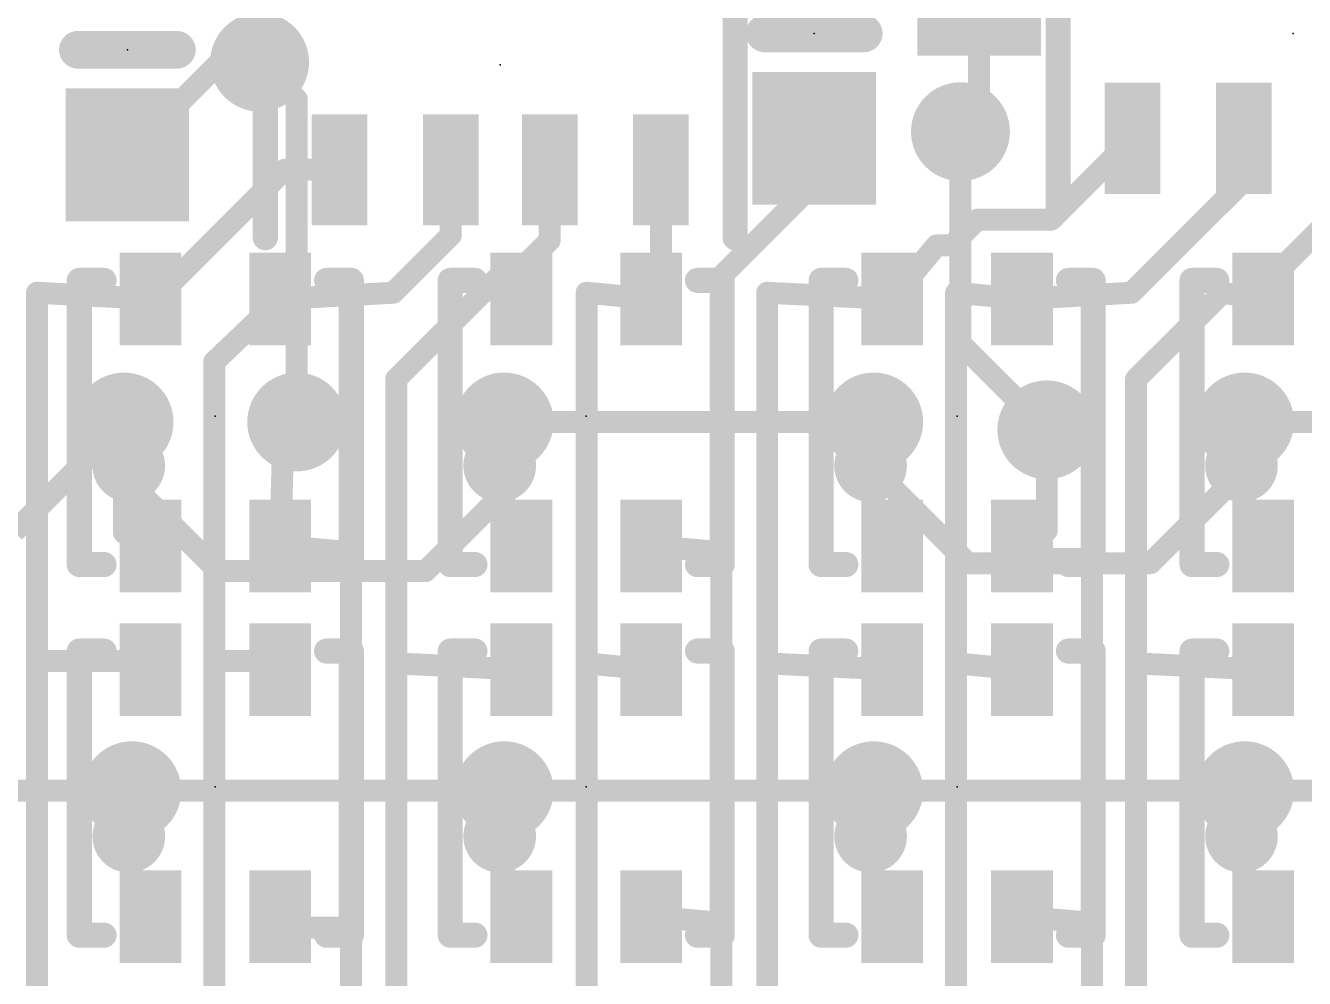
# Model space of a CAD drawing. Extents: x -9.9 to 44.1, y -5.1 to 53.3.
# Drawn here: x 17.97 to 28.31, y 21.15 to 28.86 of the extents above; entities that cross this region are included whole.
import ezdxf

# ---------------------------------------------------------------- set-up
doc = ezdxf.new("R2010")
doc.units = 0
for name, color, linetype in [('1', 12, 'CONTINUOUS'), ('16', 132, 'CONTINUOUS'), ('18', 110, 'CONTINUOUS'), ('21', 40, 'CONTINUOUS'), ('23', 40, 'CONTINUOUS'), ('31', 253, 'CONTINUOUS')]:
    doc.layers.add(name, color=color, linetype=linetype)

# ---------------------------------------------------------------- blocks, each defined once
blk = doc.blocks.new('RECT')
blk.add_solid([(-0.5, -0.5), (0.5, -0.5), (-0.5, 0.5), (0.5, 0.5)])
blk = doc.blocks.new('ROUNDV')
at = {"const_width": 0.5}
blk.add_lwpolyline([(0, -0.25, 1), (0, 0.25, 1), (0, -0.25)], format="xyb", dxfattribs=at)

msp = doc.modelspace()

# ---------------------------------------------------------------- linework, layer by layer
at = {"layer": '1', "const_width": 0.1778}
for points in [[(25.678, 29.1555), (25.678, 28.1545)], [(18.7883, 27.8165), (19.5381, 28.5663)], [(19.5381, 28.5663), (19.8581, 28.5663)], [(25.678, 28.1545), (25.527, 28.0035)], [(24.3445, 27.5839), (24.3445, 27.949)], [(26.918, 27.949), (26.2607, 27.2917)], [(27.818, 27.949), (27.818, 27.6063)], [(20.06, 27.695), (19.065, 26.7)], [(20.5045, 27.695), (20.06, 27.695)], [(21.4045, 27.695), (21.4045, 27.1655)], [(22.2045, 27.695), (22.2045, 27.1235)], [(23.1045, 27.695), (23.1045, 26.7545)], [(23.6079, 26.8473), (24.3445, 27.5839)], [(27.818, 27.6063), (26.9117, 26.7)], [(28.618, 27.3962), (28.1361, 26.9143)], [(25.6645, 27.2917), (25.5083, 27.1355)], [(26.2607, 27.2917), (25.6645, 27.2917)], [(21.4045, 27.1655), (20.939, 26.7)], [(22.2045, 27.1235), (21.9505, 26.8695)], [(25.5083, 27.1355), (25.5083, 27.0828)], [(24.975, 26.65), (25.3328, 27.0828)], [(25.5083, 27.0828), (25.3328, 27.0828)], [(28.1361, 26.9143), (28.1361, 26.8861)], [(20.9638, 26.0015), (21.8318, 26.8695)], [(21.9505, 26.8695), (21.781, 26.7)], [(21.8318, 26.8695), (21.9505, 26.8695)], [(23.6079, 24.6162), (23.6079, 26.8473)], [(28.1361, 26.8861), (27.975, 26.65)], [(23.1045, 26.7545), (23.025, 26.65)], [(18.975, 26.65), (18.058, 26.7)], [(18.058, 26.7), (18.058, 23.719)], [(18.975, 26.65), (19.065, 26.7)], [(20.025, 26.65), (19.4917, 26.1417)], [(20.025, 26.65), (20.939, 26.7)], [(21.975, 26.65), (21.781, 26.7)], [(23.025, 26.65), (22.503, 26.7)], [(22.503, 26.7), (22.503, 23.7)], [(24.975, 26.65), (23.9635, 26.7)], [(23.9635, 26.7), (23.9635, 23.7)], [(26.025, 26.65), (25.4917, 26.7)], [(25.4917, 26.7), (25.4917, 23.7)], [(26.9117, 26.7), (26.025, 26.65)], [(27.6465, 26.7), (26.948, 26.0015)], [(27.975, 26.65), (27.6465, 26.7)], [(19.4917, 26.1417), (19.4917, 23.719)], [(20.9638, 23.7), (20.9638, 26.0015)], [(26.948, 26.0015), (26.948, 23.7)], [(18.7614, 24.7568), (18.7614, 25.654)], [(20.05, 25.5456), (20.1585, 25.654)], [(21.8362, 24.7138), (21.8362, 25.654)], [(24.825, 24.725), (24.825, 25.654)], [(26.2255, 25.5905), (26.2255, 24.7755)], [(27.825, 24.725), (27.825, 25.654)], [(20.025, 24.65), (20.05, 25.5456)], [(18.975, 24.65), (18.7614, 24.7568)], [(26.2255, 24.7755), (26.025, 24.65)], [(20.598, 24.6), (20.025, 24.65)], [(21.975, 24.65), (21.8362, 24.7138)], [(23.025, 24.65), (23.5917, 24.6)], [(24.975, 24.65), (24.825, 24.725)], [(26.025, 24.65), (26.1043, 24.5457)], [(27.975, 24.65), (27.825, 24.725)], [(20.598, 24.6), (20.598, 21.56)], [(23.5917, 24.6), (23.6079, 24.6162)], [(23.5917, 24.6), (23.5917, 21.6)], [(26.5917, 24.5457), (26.1043, 24.5457)], [(26.5917, 24.5457), (26.5917, 21.6)], [(18.058, 23.719), (18.058, 23.719)], [(18.931, 23.719), (18.058, 23.719)], [(18.058, 23.719), (18.058, 23.719)], [(18.058, 23.719), (18.058, 20.7)], [(18.975, 23.65), (18.931, 23.719)], [(18.931, 23.719), (18.95, 23.719)], [(18.95, 23.719), (18.975, 23.65)], [(19.4917, 23.719), (19.4917, 20.7)], [(20.05, 23.719), (19.4917, 23.719)], [(20.025, 23.65), (20.05, 23.719)], [(20.9638, 23.7), (20.9638, 20.7)], [(21.975, 23.65), (20.9638, 23.7)], [(22.503, 23.7), (22.503, 20.7)], [(23.025, 23.65), (22.503, 23.7)], [(23.9635, 23.7), (23.9635, 20.7)], [(24.975, 23.65), (23.9635, 23.7)], [(25.4917, 23.7), (25.4917, 20.7)], [(25.4917, 23.7), (26.025, 23.65)], [(26.948, 20.671), (26.948, 23.7)], [(26.948, 23.7), (27.975, 23.65)], [(18.825, 21.725), (18.825, 22.6695)], [(21.8362, 21.7138), (21.8362, 22.6695)], [(24.825, 21.725), (24.825, 22.6695)], [(27.825, 21.725), (27.825, 22.6695)], [(18.975, 21.65), (18.825, 21.725)], [(20.025, 21.65), (20.05, 21.56)], [(21.975, 21.65), (21.8362, 21.7138)], [(23.025, 21.65), (23.5917, 21.6)], [(24.975, 21.65), (24.825, 21.725)], [(26.025, 21.65), (26.5917, 21.6)], [(27.975, 21.65), (27.825, 21.725)], [(20.05, 21.56), (20.598, 21.56)], [(20.598, 21.56), (20.598, 18.6)], [(23.5917, 21.6), (23.5917, 18.6)], [(26.5917, 21.6), (26.5917, 18.512)]]:
    msp.add_lwpolyline(points, dxfattribs=at)
at = {"layer": '1', "const_width": 0.0889}
for points in [[(19.5381, 28.6107, 1), (19.5381, 28.5218)], [(19.5695, 28.5348, 1), (19.5066, 28.5977)], [(19.8581, 28.5218, 1), (19.8581, 28.6107)], [(25.7094, 28.1231, 1), (25.6466, 28.1859)], [(25.6335, 28.1545, 1), (25.7225, 28.1545)], [(24.389, 27.949, 1), (24.3, 27.949)], [(25.4956, 28.0349, 1), (25.5584, 27.9721)], [(26.9494, 27.9176, 1), (26.8866, 27.9804)], [(27.8625, 27.949, 1), (27.7736, 27.949)], [(18.7569, 27.8479, 1), (18.8197, 27.7851)], [(20.06, 27.7395, 1), (20.06, 27.6505)], [(20.0914, 27.6636, 1), (20.0286, 27.7264)], [(20.5045, 27.6505, 1), (20.5045, 27.7395)], [(21.449, 27.695, 1), (21.3601, 27.695)], [(22.249, 27.695, 1), (22.16, 27.695)], [(23.149, 27.695, 1), (23.0601, 27.695)], [(24.3, 27.5839, 1), (24.389, 27.5839)], [(24.3759, 27.5525, 1), (24.3131, 27.6153)], [(27.7736, 27.6063, 1), (27.8625, 27.6063)], [(27.8494, 27.5749, 1), (27.7866, 27.6378)], [(25.6645, 27.3362, 1), (25.6645, 27.2473)], [(25.696, 27.2603, 1), (25.6331, 27.3231)], [(26.2293, 27.3231, 1), (26.2921, 27.2603)], [(26.2607, 27.2473, 1), (26.2607, 27.3362)], [(21.3601, 27.1655, 1), (21.449, 27.1655)], [(21.4359, 27.1341, 1), (21.3731, 27.1969)], [(22.2359, 27.0921, 1), (22.1731, 27.1549)], [(25.5528, 27.1355, 1), (25.4639, 27.1355)], [(25.4769, 27.1669, 1), (25.5397, 27.104)], [(22.16, 27.1235, 1), (22.249, 27.1235)], [(25.3328, 27.1272, 1), (25.3328, 27.0383)], [(25.367, 27.0544, 1), (25.2985, 27.1111)], [(25.4639, 27.0828, 1), (25.5528, 27.0828)], [(25.5083, 27.0383, 1), (25.5083, 27.1272)], [(28.1806, 26.9143, 1), (28.0917, 26.9143)], [(21.8318, 26.914, 1), (21.8318, 26.8251)], [(21.8632, 26.8381, 1), (21.8004, 26.9009)], [(21.9191, 26.9009, 1), (21.9819, 26.8381)], [(21.9819, 26.8381, 1), (21.9191, 26.9009)], [(21.9505, 26.8251, 1), (21.9505, 26.914)], [(23.6524, 26.8473, 1), (23.5634, 26.8473)], [(23.5765, 26.8787, 1), (23.6393, 26.8159)], [(28.1047, 26.9457, 1), (28.1675, 26.8829)], [(28.0917, 26.8861, 1), (28.1806, 26.8861)], [(28.1728, 26.861, 1), (28.0994, 26.9112)], [(23.0601, 26.7545, 1), (23.149, 26.7545)], [(23.1399, 26.7276, 1), (23.0691, 26.7814)], [(18.1025, 26.7, 1), (18.0135, 26.7)], [(18.0604, 26.7444, 1), (18.0556, 26.6556)], [(18.9534, 26.6889, 1), (18.9966, 26.6111)], [(18.9726, 26.6056, 1), (18.9774, 26.6944)], [(19.0336, 26.7314, 1), (19.0964, 26.6686)], [(19.0866, 26.6611, 1), (19.0434, 26.7389)], [(20.0226, 26.6944, 1), (20.0274, 26.6056)], [(20.0557, 26.6178, 1), (19.9943, 26.6822)], [(20.9076, 26.7314, 1), (20.9704, 26.6686)], [(20.9414, 26.6556, 1), (20.9366, 26.7444)], [(21.7921, 26.743, 1), (21.7699, 26.657)], [(21.7496, 26.7314, 1), (21.8124, 26.6686)], [(21.9639, 26.607, 1), (21.9861, 26.693)], [(22.5475, 26.7, 1), (22.4585, 26.7)], [(22.5072, 26.7442, 1), (22.4988, 26.6558)], [(22.9896, 26.6769, 1), (23.0604, 26.6231)], [(23.0208, 26.6058, 1), (23.0292, 26.6942)], [(24.008, 26.7, 1), (23.919, 26.7)], [(23.9657, 26.7444, 1), (23.9613, 26.6556)], [(24.9407, 26.6783, 1), (25.0093, 26.6217)], [(24.9728, 26.6056, 1), (24.9772, 26.6944)], [(25.4958, 26.7443, 1), (25.4876, 26.6557)], [(25.5362, 26.7, 1), (25.4473, 26.7)], [(26.0225, 26.6944, 1), (26.0275, 26.6056)], [(26.0209, 26.6057, 1), (26.0291, 26.6943)], [(26.8802, 26.7314, 1), (26.9431, 26.6686)], [(26.9142, 26.6556, 1), (26.9092, 26.7444)], [(27.6532, 26.7439, 1), (27.6398, 26.6561)], [(27.6779, 26.6686, 1), (27.6151, 26.7314)], [(27.9383, 26.6751, 1), (28.0117, 26.6249)], [(27.9683, 26.6061, 1), (27.9817, 26.6939)], [(19.5362, 26.1417, 1), (19.4473, 26.1417)], [(19.461, 26.1739, 1), (19.5224, 26.1095)], [(20.9324, 26.0329, 1), (20.9952, 25.9701)], [(21.0083, 26.0015, 1), (20.9194, 26.0015)], [(26.9925, 26.0015, 1), (26.9035, 26.0015)], [(26.9166, 26.0329, 1), (26.9794, 25.9701)], [(18.8059, 25.654, 1), (18.717, 25.654)], [(20.1899, 25.6226, 1), (20.127, 25.6854)], [(21.8807, 25.654, 1), (21.7918, 25.654)], [(24.8694, 25.654, 1), (24.7805, 25.654)], [(26.27, 25.5905, 1), (26.181, 25.5905)], [(27.8694, 25.654, 1), (27.7805, 25.654)], [(20.0944, 25.5443, 1), (20.0056, 25.5468)], [(20.0186, 25.577, 1), (20.0814, 25.5141)], [(18.7813, 24.7966, 1), (18.7416, 24.7171)], [(26.2491, 24.7378, 1), (26.2019, 24.8132)], [(18.717, 24.7568, 1), (18.8059, 24.7568)], [(18.9551, 24.6102, 1), (18.9949, 24.6898)], [(20.0289, 24.6943, 1), (20.0211, 24.6057)], [(21.7918, 24.7138, 1), (21.8807, 24.7138)], [(21.8548, 24.7541, 1), (21.8177, 24.6734)], [(21.9564, 24.6096, 1), (21.9936, 24.6904)], [(23.0289, 24.6943, 1), (23.0211, 24.6057)], [(24.8448, 24.7648, 1), (24.8051, 24.6853)], [(24.7805, 24.725, 1), (24.8694, 24.725)], [(24.9551, 24.6102, 1), (24.9949, 24.6898)], [(26.0604, 24.6769, 1), (25.9896, 24.6231)], [(26.0014, 24.6877, 1), (26.0486, 24.6123)], [(26.181, 24.7755, 1), (26.27, 24.7755)], [(27.8448, 24.7648, 1), (27.8051, 24.6853)], [(27.7805, 24.725, 1), (27.8694, 24.725)], [(27.9551, 24.6102, 1), (27.9949, 24.6898)], [(19.9806, 24.6512, 1), (20.0694, 24.6488)], [(20.6425, 24.6, 1), (20.5536, 24.6)], [(20.5941, 24.5557, 1), (20.6019, 24.6443)], [(23.6362, 24.6, 1), (23.5472, 24.6)], [(23.5603, 24.6314, 1), (23.6231, 24.5686)], [(23.5634, 24.6162, 1), (23.6524, 24.6162)], [(23.6393, 24.5848, 1), (23.5765, 24.6476)], [(23.5878, 24.5557, 1), (23.5956, 24.6443)], [(26.1043, 24.5902, 1), (26.1043, 24.5012)], [(26.6362, 24.5457, 1), (26.5473, 24.5457)], [(26.5917, 24.5012, 1), (26.5917, 24.5902)], [(26.0689, 24.5188, 1), (26.1397, 24.5726)], [(18.058, 23.7635, 1), (18.058, 23.6745)], [(18.058, 23.7635, 1), (18.058, 23.6745)], [(18.1025, 23.719, 1), (18.0135, 23.719)], [(18.0266, 23.7504, 1), (18.0894, 23.6876)], [(18.0894, 23.6876, 1), (18.0266, 23.7504)], [(18.058, 23.6745, 1), (18.058, 23.7635)], [(18.931, 23.7635, 1), (18.931, 23.6745)], [(18.9685, 23.7429, 1), (18.8935, 23.6951)], [(18.9918, 23.7341, 1), (18.9082, 23.7039)], [(18.931, 23.6745, 1), (18.931, 23.7635)], [(18.95, 23.6745, 1), (18.95, 23.7635)], [(19.4917, 23.7635, 1), (19.4917, 23.6745)], [(19.5362, 23.719, 1), (19.4473, 23.719)], [(20.0918, 23.7039, 1), (20.0082, 23.7341)], [(20.05, 23.6745, 1), (20.05, 23.7635)], [(18.0135, 23.719, 1), (18.1025, 23.719)], [(18.9332, 23.6349, 1), (19.0168, 23.6651)], [(18.9375, 23.6261, 1), (19.0125, 23.6739)], [(19.4473, 23.719, 1), (19.5362, 23.719)], [(19.9832, 23.6651, 1), (20.0668, 23.6349)], [(20.966, 23.7444, 1), (20.9616, 23.6556)], [(21.0083, 23.7, 1), (20.9194, 23.7)], [(20.9194, 23.7, 1), (21.0083, 23.7)], [(21.9728, 23.6056, 1), (21.9772, 23.6944)], [(22.5475, 23.7, 1), (22.4585, 23.7)], [(22.4585, 23.7, 1), (22.5475, 23.7)], [(22.5072, 23.7442, 1), (22.4988, 23.6558)], [(23.0208, 23.6058, 1), (23.0292, 23.6942)], [(24.008, 23.7, 1), (23.919, 23.7)], [(23.919, 23.7, 1), (24.008, 23.7)], [(23.9657, 23.7444, 1), (23.9613, 23.6556)], [(24.9728, 23.6056, 1), (24.9772, 23.6944)], [(25.5362, 23.7, 1), (25.4473, 23.7)], [(25.4958, 23.7443, 1), (25.4876, 23.6557)], [(25.4473, 23.7, 1), (25.5362, 23.7)], [(26.0209, 23.6057, 1), (26.0291, 23.6943)], [(26.9925, 23.7, 1), (26.9035, 23.7)], [(26.9035, 23.7, 1), (26.9925, 23.7)], [(26.9502, 23.7444, 1), (26.9458, 23.6556)], [(27.9728, 23.6056, 1), (27.9772, 23.6944)], [(18.8694, 22.6695, 1), (18.7805, 22.6695)], [(21.8807, 22.6695, 1), (21.7918, 22.6695)], [(24.8694, 22.6695, 1), (24.7805, 22.6695)], [(27.8694, 22.6695, 1), (27.7805, 22.6695)], [(18.8448, 21.7648, 1), (18.8051, 21.6853)], [(18.7805, 21.725, 1), (18.8694, 21.725)], [(18.9551, 21.6102, 1), (18.9949, 21.6898)], [(20.0678, 21.6619, 1), (19.9822, 21.6381)], [(21.7918, 21.7138, 1), (21.8807, 21.7138)], [(21.8548, 21.7541, 1), (21.8177, 21.6734)], [(21.9564, 21.6096, 1), (21.9936, 21.6904)], [(23.0289, 21.6943, 1), (23.0211, 21.6057)], [(24.8448, 21.7648, 1), (24.8051, 21.6853)], [(24.7805, 21.725, 1), (24.8694, 21.725)], [(24.9551, 21.6102, 1), (24.9949, 21.6898)], [(26.0289, 21.6943, 1), (26.0211, 21.6057)], [(27.8448, 21.7648, 1), (27.8051, 21.6853)], [(27.7805, 21.725, 1), (27.8694, 21.725)], [(27.9551, 21.6102, 1), (27.9949, 21.6898)], [(20.05, 21.6045, 1), (20.05, 21.5156)], [(20.6425, 21.56, 1), (20.5536, 21.56)], [(20.598, 21.5156, 1), (20.598, 21.6045)], [(23.6362, 21.6, 1), (23.5472, 21.6)], [(23.5472, 21.6, 1), (23.6362, 21.6)], [(23.5878, 21.5557, 1), (23.5956, 21.6443)], [(26.6362, 21.6, 1), (26.5473, 21.6)], [(26.5473, 21.6, 1), (26.6362, 21.6)], [(26.5878, 21.5557, 1), (26.5956, 21.6443)], [(20.0072, 21.5481, 1), (20.0928, 21.5719)], [(20.5536, 21.56, 1), (20.6425, 21.56)]]:
    msp.add_lwpolyline(points, format="xyb", dxfattribs=at)
at = {"layer": '16', "const_width": 0.1778}
for points in [[(19.8581, 28.5663), (20.1585, 28.2659)], [(20.1585, 28.2659), (20.1585, 25.654)], [(25.527, 28.0035), (25.527, 26.289)], [(25.527, 26.289), (26.2255, 25.5905)], [(18.7614, 25.654), (17.8725, 24.765)], [(18.7614, 25.2095), (18.7614, 25.654)], [(24.825, 25.654), (21.8362, 25.654)], [(21.8362, 25.654), (21.8362, 25.0825)], [(24.825, 25.273), (24.825, 25.654)], [(30.9245, 25.654), (27.825, 25.654)], [(27.825, 25.654), (27.825, 25.273)], [(25.587, 24.511), (24.825, 25.273)], [(27.825, 25.273), (27.063, 24.511)], [(19.5235, 24.4475), (18.7614, 25.2095)], [(21.8362, 25.0825), (21.2013, 24.4475)], [(21.2013, 24.4475), (19.5235, 24.4475)], [(27.063, 24.511), (25.587, 24.511)], [(18.825, 22.6695), (15.825, 22.6695)], [(21.8362, 22.6695), (18.825, 22.6695)], [(24.825, 22.6695), (21.8362, 22.6695)], [(27.825, 22.6695), (24.825, 22.6695)], [(30.8416, 22.6695), (27.825, 22.6695)]]:
    msp.add_lwpolyline(points, dxfattribs=at)
at = {"layer": '16', "const_width": 0.0889}
for points in [[(19.8896, 28.5977, 1), (19.8267, 28.5348)], [(20.2029, 28.2659, 1), (20.114, 28.2659)], [(20.127, 28.2345, 1), (20.1899, 28.2974)], [(25.5715, 28.0035, 1), (25.4825, 28.0035)], [(25.5584, 26.3204, 1), (25.4956, 26.2576)], [(25.4825, 26.289, 1), (25.5715, 26.289)], [(18.8059, 25.654, 1), (18.717, 25.654)], [(18.7929, 25.6226, 1), (18.73, 25.6854)], [(20.114, 25.654, 1), (20.2029, 25.654)], [(21.8362, 25.6985, 1), (21.8362, 25.6095)], [(21.8807, 25.654, 1), (21.7918, 25.654)], [(24.8694, 25.654, 1), (24.7805, 25.654)], [(24.825, 25.6095, 1), (24.825, 25.6985)], [(26.1941, 25.5591, 1), (26.2569, 25.6219)], [(27.825, 25.6985, 1), (27.825, 25.6095)], [(27.8694, 25.654, 1), (27.7805, 25.654)], [(24.8564, 25.3044, 1), (24.7935, 25.2416)], [(27.8564, 25.2416, 1), (27.7935, 25.3044)], [(18.717, 25.2095, 1), (18.8059, 25.2095)], [(18.7929, 25.2409, 1), (18.73, 25.1781)], [(24.7805, 25.273, 1), (24.8694, 25.273)], [(27.7805, 25.273, 1), (27.8694, 25.273)], [(21.8677, 25.0511, 1), (21.8048, 25.1139)], [(21.7918, 25.0825, 1), (21.8807, 25.0825)], [(19.5235, 24.492, 1), (19.5235, 24.4031)], [(19.492, 24.4161, 1), (19.5549, 24.4789)], [(21.1698, 24.4789, 1), (21.2327, 24.4161)], [(21.2013, 24.4031, 1), (21.2013, 24.492)], [(25.587, 24.5555, 1), (25.587, 24.4666)], [(25.5555, 24.4796, 1), (25.6184, 24.5424)], [(27.0315, 24.5424, 1), (27.0944, 24.4796)], [(27.063, 24.4666, 1), (27.063, 24.5555)], [(18.825, 22.714, 1), (18.825, 22.625)], [(18.825, 22.625, 1), (18.825, 22.714)], [(21.8362, 22.714, 1), (21.8362, 22.625)], [(21.8362, 22.625, 1), (21.8362, 22.714)], [(24.825, 22.714, 1), (24.825, 22.625)], [(24.825, 22.625, 1), (24.825, 22.714)], [(27.825, 22.714, 1), (27.825, 22.625)], [(27.825, 22.625, 1), (27.825, 22.714)]]:
    msp.add_lwpolyline(points, format="xyb", dxfattribs=at)
at = {"layer": '21'}
for points, const_width in [([(26.318, 27.399), (26.318, 30.199)], 0.2032), ([(19.9045, 27.145), (19.9045, 29.945)], 0.2032), ([(23.7045, 29.945), (23.7045, 27.145)], 0.2032), ([(24.7445, 28.799), (23.9445, 28.799)], 0.3048), ([(19.1883, 28.6665), (18.3883, 28.6665)], 0.3048), ([(18.4, 24.5), (18.4, 26.8)], 0.2032), ([(18.4, 26.8), (18.6, 26.8)], 0.2032), ([(20.6, 26.8), (20.4, 26.8)], 0.2032), ([(20.6, 24.5), (20.6, 26.8)], 0.2032), ([(21.4, 24.5), (21.4, 26.8)], 0.2032), ([(21.4, 26.8), (21.6, 26.8)], 0.2032), ([(23.6, 26.8), (23.4, 26.8)], 0.2032), ([(23.6, 24.5), (23.6, 26.8)], 0.2032), ([(24.4, 24.5), (24.4, 26.8)], 0.2032), ([(24.4, 26.8), (24.6, 26.8)], 0.2032), ([(26.6, 26.8), (26.4, 26.8)], 0.2032), ([(26.6, 24.5), (26.6, 26.8)], 0.2032), ([(27.4, 24.5), (27.4, 26.8)], 0.2032), ([(27.4, 26.8), (27.6, 26.8)], 0.2032), ([(18.6, 24.5), (18.4, 24.5)], 0.2032), ([(20.4, 24.5), (20.6, 24.5)], 0.2032), ([(21.6, 24.5), (21.4, 24.5)], 0.2032), ([(23.4, 24.5), (23.6, 24.5)], 0.2032), ([(24.6, 24.5), (24.4, 24.5)], 0.2032), ([(26.4, 24.5), (26.6, 24.5)], 0.2032), ([(27.6, 24.5), (27.4, 24.5)], 0.2032), ([(18.4, 21.5), (18.4, 23.8)], 0.2032), ([(18.4, 23.8), (18.6, 23.8)], 0.2032), ([(20.6, 23.8), (20.4, 23.8)], 0.2032), ([(20.6, 21.5), (20.6, 23.8)], 0.2032), ([(21.4, 21.5), (21.4, 23.8)], 0.2032), ([(21.4, 23.8), (21.6, 23.8)], 0.2032), ([(23.6, 23.8), (23.4, 23.8)], 0.2032), ([(23.6, 21.5), (23.6, 23.8)], 0.2032), ([(24.4, 21.5), (24.4, 23.8)], 0.2032), ([(24.4, 23.8), (24.6, 23.8)], 0.2032), ([(26.6, 23.8), (26.4, 23.8)], 0.2032), ([(26.6, 21.5), (26.6, 23.8)], 0.2032), ([(27.4, 21.5), (27.4, 23.8)], 0.2032), ([(27.4, 23.8), (27.6, 23.8)], 0.2032), ([(18.6, 21.5), (18.4, 21.5)], 0.2032), ([(20.4, 21.5), (20.6, 21.5)], 0.2032), ([(21.6, 21.5), (21.4, 21.5)], 0.2032), ([(23.4, 21.5), (23.6, 21.5)], 0.2032), ([(24.6, 21.5), (24.4, 21.5)], 0.2032), ([(26.4, 21.5), (26.6, 21.5)], 0.2032), ([(27.6, 21.5), (27.4, 21.5)], 0.2032)]:
    msp.add_lwpolyline(points, dxfattribs=dict(at, const_width=const_width))
for points, const_width in [([(23.9445, 28.8752, 1), (23.9445, 28.7228)], 0.1524), ([(24.7445, 28.7228, 1), (24.7445, 28.8752)], 0.1524), ([(18.3883, 28.7427, 1), (18.3883, 28.5903)], 0.1524), ([(19.1883, 28.5903, 1), (19.1883, 28.7427)], 0.1524), ([(26.2672, 27.399, 1), (26.3688, 27.399)], 0.1016), ([(19.8537, 27.145, 1), (19.9553, 27.145)], 0.1016), ([(23.6537, 27.145, 1), (23.7553, 27.145)], 0.1016), ([(18.4508, 26.8, 1), (18.3492, 26.8)], 0.1016), ([(18.4, 26.8508, 1), (18.4, 26.7492)], 0.1016), ([(18.6, 26.7492, 1), (18.6, 26.8508)], 0.1016), ([(20.4, 26.8508, 1), (20.4, 26.7492)], 0.1016), ([(20.6508, 26.8, 1), (20.5492, 26.8)], 0.1016), ([(20.6, 26.7492, 1), (20.6, 26.8508)], 0.1016), ([(21.4508, 26.8, 1), (21.3492, 26.8)], 0.1016), ([(21.4, 26.8508, 1), (21.4, 26.7492)], 0.1016), ([(21.6, 26.7492, 1), (21.6, 26.8508)], 0.1016), ([(23.4, 26.8508, 1), (23.4, 26.7492)], 0.1016), ([(23.6508, 26.8, 1), (23.5492, 26.8)], 0.1016), ([(23.6, 26.7492, 1), (23.6, 26.8508)], 0.1016), ([(24.4508, 26.8, 1), (24.3492, 26.8)], 0.1016), ([(24.4, 26.8508, 1), (24.4, 26.7492)], 0.1016), ([(24.6, 26.7492, 1), (24.6, 26.8508)], 0.1016), ([(26.4, 26.8508, 1), (26.4, 26.7492)], 0.1016), ([(26.6508, 26.8, 1), (26.5492, 26.8)], 0.1016), ([(26.6, 26.7492, 1), (26.6, 26.8508)], 0.1016), ([(27.4508, 26.8, 1), (27.3492, 26.8)], 0.1016), ([(27.4, 26.8508, 1), (27.4, 26.7492)], 0.1016), ([(27.6, 26.7492, 1), (27.6, 26.8508)], 0.1016), ([(18.8, 25.1586, 1), (18.8, 25.4414, 1), (18.8, 25.1586)], 0.3048), ([(21.8, 25.1586, 1), (21.8, 25.4414, 1), (21.8, 25.1586)], 0.3048), ([(24.8, 25.1586, 1), (24.8, 25.4414, 1), (24.8, 25.1586)], 0.3048), ([(27.8, 25.1586, 1), (27.8, 25.4414, 1), (27.8, 25.1586)], 0.3048), ([(18.4, 24.5508, 1), (18.4, 24.4492)], 0.1016), ([(18.3492, 24.5, 1), (18.4508, 24.5)], 0.1016), ([(18.6, 24.4492, 1), (18.6, 24.5508)], 0.1016), ([(20.4, 24.5508, 1), (20.4, 24.4492)], 0.1016), ([(20.5492, 24.5, 1), (20.6508, 24.5)], 0.1016), ([(20.6, 24.4492, 1), (20.6, 24.5508)], 0.1016), ([(21.4, 24.5508, 1), (21.4, 24.4492)], 0.1016), ([(21.3492, 24.5, 1), (21.4508, 24.5)], 0.1016), ([(21.6, 24.4492, 1), (21.6, 24.5508)], 0.1016), ([(23.4, 24.5508, 1), (23.4, 24.4492)], 0.1016), ([(23.5492, 24.5, 1), (23.6508, 24.5)], 0.1016), ([(23.6, 24.4492, 1), (23.6, 24.5508)], 0.1016), ([(24.4, 24.5508, 1), (24.4, 24.4492)], 0.1016), ([(24.3492, 24.5, 1), (24.4508, 24.5)], 0.1016), ([(24.6, 24.4492, 1), (24.6, 24.5508)], 0.1016), ([(26.4, 24.5508, 1), (26.4, 24.4492)], 0.1016), ([(26.5492, 24.5, 1), (26.6508, 24.5)], 0.1016), ([(26.6, 24.4492, 1), (26.6, 24.5508)], 0.1016), ([(27.4, 24.5508, 1), (27.4, 24.4492)], 0.1016), ([(27.3492, 24.5, 1), (27.4508, 24.5)], 0.1016), ([(27.6, 24.4492, 1), (27.6, 24.5508)], 0.1016), ([(18.4508, 23.8, 1), (18.3492, 23.8)], 0.1016), ([(18.4, 23.8508, 1), (18.4, 23.7492)], 0.1016), ([(18.6, 23.7492, 1), (18.6, 23.8508)], 0.1016), ([(20.4, 23.8508, 1), (20.4, 23.7492)], 0.1016), ([(20.6508, 23.8, 1), (20.5492, 23.8)], 0.1016), ([(20.6, 23.7492, 1), (20.6, 23.8508)], 0.1016), ([(21.4508, 23.8, 1), (21.3492, 23.8)], 0.1016), ([(21.4, 23.8508, 1), (21.4, 23.7492)], 0.1016), ([(21.6, 23.7492, 1), (21.6, 23.8508)], 0.1016), ([(23.4, 23.8508, 1), (23.4, 23.7492)], 0.1016), ([(23.6508, 23.8, 1), (23.5492, 23.8)], 0.1016), ([(23.6, 23.7492, 1), (23.6, 23.8508)], 0.1016), ([(24.4508, 23.8, 1), (24.3492, 23.8)], 0.1016), ([(24.4, 23.8508, 1), (24.4, 23.7492)], 0.1016), ([(24.6, 23.7492, 1), (24.6, 23.8508)], 0.1016), ([(26.4, 23.8508, 1), (26.4, 23.7492)], 0.1016), ([(26.6508, 23.8, 1), (26.5492, 23.8)], 0.1016), ([(26.6, 23.7492, 1), (26.6, 23.8508)], 0.1016), ([(27.4508, 23.8, 1), (27.3492, 23.8)], 0.1016), ([(27.4, 23.8508, 1), (27.4, 23.7492)], 0.1016), ([(27.6, 23.7492, 1), (27.6, 23.8508)], 0.1016), ([(18.8, 22.1586, 1), (18.8, 22.4414, 1), (18.8, 22.1586)], 0.3048), ([(21.8, 22.1586, 1), (21.8, 22.4414, 1), (21.8, 22.1586)], 0.3048), ([(24.8, 22.1586, 1), (24.8, 22.4414, 1), (24.8, 22.1586)], 0.3048), ([(27.8, 22.1586, 1), (27.8, 22.4414, 1), (27.8, 22.1586)], 0.3048), ([(18.4, 21.5508, 1), (18.4, 21.4492)], 0.1016), ([(18.3492, 21.5, 1), (18.4508, 21.5)], 0.1016), ([(18.6, 21.4492, 1), (18.6, 21.5508)], 0.1016), ([(20.4, 21.5508, 1), (20.4, 21.4492)], 0.1016), ([(20.5492, 21.5, 1), (20.6508, 21.5)], 0.1016), ([(20.6, 21.4492, 1), (20.6, 21.5508)], 0.1016), ([(21.4, 21.5508, 1), (21.4, 21.4492)], 0.1016), ([(21.3492, 21.5, 1), (21.4508, 21.5)], 0.1016), ([(21.6, 21.4492, 1), (21.6, 21.5508)], 0.1016), ([(23.4, 21.5508, 1), (23.4, 21.4492)], 0.1016), ([(23.5492, 21.5, 1), (23.6508, 21.5)], 0.1016), ([(23.6, 21.4492, 1), (23.6, 21.5508)], 0.1016), ([(24.4, 21.5508, 1), (24.4, 21.4492)], 0.1016), ([(24.3492, 21.5, 1), (24.4508, 21.5)], 0.1016), ([(24.6, 21.4492, 1), (24.6, 21.5508)], 0.1016), ([(26.4, 21.5508, 1), (26.4, 21.4492)], 0.1016), ([(26.5492, 21.5, 1), (26.6508, 21.5)], 0.1016), ([(26.6, 21.4492, 1), (26.6, 21.5508)], 0.1016), ([(27.4, 21.5508, 1), (27.4, 21.4492)], 0.1016), ([(27.3492, 21.5, 1), (27.4508, 21.5)], 0.1016), ([(27.6, 21.4492, 1), (27.6, 21.5508)], 0.1016)]:
    msp.add_lwpolyline(points, format="xyb", dxfattribs=dict(at, const_width=const_width))
at = {"layer": '23'}
for p in [(24.3445, 28.799), (28.218, 28.799), (18.7883, 28.6665), (21.8045, 28.545), (19.5, 25.7), (22.5, 25.7), (25.5, 25.7), (19.5, 22.7), (22.5, 22.7), (25.5, 22.7)]:
    msp.add_point(p, dxfattribs=at)

# ---------------------------------------------------------------- block references
at = {"layer": '1', "xscale": 1.075, "rotation": 270}
for p in [(25.678, 29.1555), (24.3445, 27.949), (18.7883, 27.8165)]:
    msp.add_blockref('RECT', p, dxfattribs=at)
at = {"layer": '1'}
for p, xscale, yscale, rotation in [((26.918, 27.949), 0.45, 0.9, 180), ((27.818, 27.949), 0.45, 0.9, 180), ((20.5045, 27.695), 0.45, 0.9, 180), ((21.4045, 27.695), 0.45, 0.9, 180), ((22.2045, 27.695), 0.45, 0.9, 180), ((23.1045, 27.695), 0.45, 0.9, 180), ((18.975, 26.65), 0.75, 0.5, 90), ((20.025, 26.65), 0.75, 0.5, 90), ((21.975, 26.65), 0.75, 0.5, 90), ((23.025, 26.65), 0.75, 0.5, 90), ((24.975, 26.65), 0.75, 0.5, 90), ((26.025, 26.65), 0.75, 0.5, 90), ((27.975, 26.65), 0.75, 0.5, 90), ((18.975, 24.65), 0.75, 0.5, 90), ((20.025, 24.65), 0.75, 0.5, 90), ((21.975, 24.65), 0.75, 0.5, 90), ((23.025, 24.65), 0.75, 0.5, 90), ((24.975, 24.65), 0.75, 0.5, 90), ((26.025, 24.65), 0.75, 0.5, 90), ((27.975, 24.65), 0.75, 0.5, 90), ((18.975, 23.65), 0.75, 0.5, 90), ((20.025, 23.65), 0.75, 0.5, 90), ((21.975, 23.65), 0.75, 0.5, 90), ((23.025, 23.65), 0.75, 0.5, 90), ((24.975, 23.65), 0.75, 0.5, 90), ((26.025, 23.65), 0.75, 0.5, 90), ((27.975, 23.65), 0.75, 0.5, 90), ((18.975, 21.65), 0.75, 0.5, 90), ((20.025, 21.65), 0.75, 0.5, 90), ((21.975, 21.65), 0.75, 0.5, 90), ((23.025, 21.65), 0.75, 0.5, 90), ((24.975, 21.65), 0.75, 0.5, 90), ((26.025, 21.65), 0.75, 0.5, 90), ((27.975, 21.65), 0.75, 0.5, 90)]:
    msp.add_blockref('RECT', p, dxfattribs=dict(at, xscale=xscale, yscale=yscale, rotation=rotation))
at = {"layer": '18', "xscale": 0.8001, "yscale": 0.8001}
for p in [(19.8581, 28.5663), (19.8581, 28.5663), (25.527, 28.0035), (25.527, 28.0035), (18.7614, 25.654), (18.7614, 25.654), (20.1585, 25.654), (20.1585, 25.654), (21.8362, 25.654), (21.8362, 25.654), (24.825, 25.654), (24.825, 25.654), (26.2255, 25.5905), (26.2255, 25.5905), (27.825, 25.654), (27.825, 25.654), (18.825, 22.6695), (18.825, 22.6695), (21.8362, 22.6695), (21.8362, 22.6695), (24.825, 22.6695), (24.825, 22.6695), (27.825, 22.6695), (27.825, 22.6695)]:
    msp.add_blockref('ROUNDV', p, dxfattribs=at)
at = {"layer": '31', "xscale": 1.075, "rotation": 270}
for p in [(25.678, 29.1555), (24.3445, 27.949), (18.7883, 27.8165)]:
    msp.add_blockref('RECT', p, dxfattribs=at)
at = {"layer": '31'}
for p, xscale, yscale, rotation in [((26.918, 27.949), 0.45, 0.9, 180), ((27.818, 27.949), 0.45, 0.9, 180), ((20.5045, 27.695), 0.45, 0.9, 180), ((21.4045, 27.695), 0.45, 0.9, 180), ((22.2045, 27.695), 0.45, 0.9, 180), ((23.1045, 27.695), 0.45, 0.9, 180), ((18.975, 26.65), 0.75, 0.5, 90), ((20.025, 26.65), 0.75, 0.5, 90), ((21.975, 26.65), 0.75, 0.5, 90), ((23.025, 26.65), 0.75, 0.5, 90), ((24.975, 26.65), 0.75, 0.5, 90), ((26.025, 26.65), 0.75, 0.5, 90), ((27.975, 26.65), 0.75, 0.5, 90), ((18.975, 24.65), 0.75, 0.5, 90), ((20.025, 24.65), 0.75, 0.5, 90), ((21.975, 24.65), 0.75, 0.5, 90), ((23.025, 24.65), 0.75, 0.5, 90), ((24.975, 24.65), 0.75, 0.5, 90), ((26.025, 24.65), 0.75, 0.5, 90), ((27.975, 24.65), 0.75, 0.5, 90), ((18.975, 23.65), 0.75, 0.5, 90), ((20.025, 23.65), 0.75, 0.5, 90), ((21.975, 23.65), 0.75, 0.5, 90), ((23.025, 23.65), 0.75, 0.5, 90), ((24.975, 23.65), 0.75, 0.5, 90), ((26.025, 23.65), 0.75, 0.5, 90), ((27.975, 23.65), 0.75, 0.5, 90), ((18.975, 21.65), 0.75, 0.5, 90), ((20.025, 21.65), 0.75, 0.5, 90), ((21.975, 21.65), 0.75, 0.5, 90), ((23.025, 21.65), 0.75, 0.5, 90), ((24.975, 21.65), 0.75, 0.5, 90), ((26.025, 21.65), 0.75, 0.5, 90), ((27.975, 21.65), 0.75, 0.5, 90)]:
    msp.add_blockref('RECT', p, dxfattribs=dict(at, xscale=xscale, yscale=yscale, rotation=rotation))

doc.saveas('drawing.dxf')
